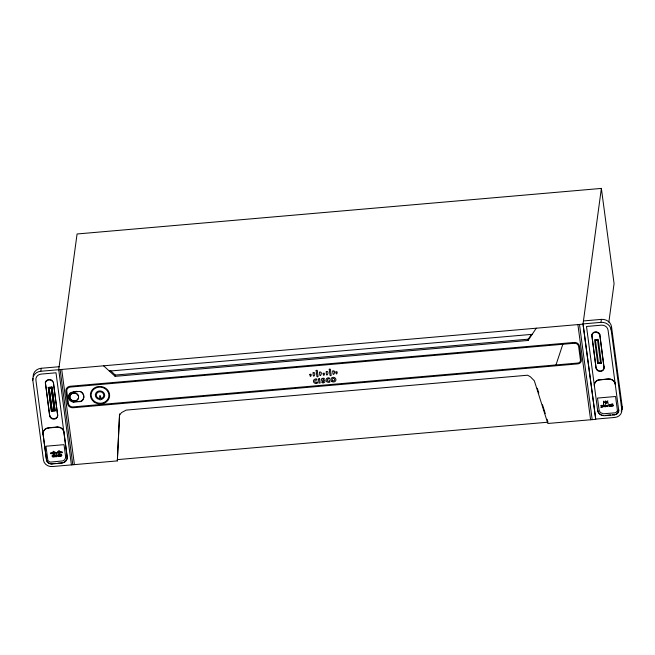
<?xml version="1.0" encoding="UTF-8"?>
<svg xmlns="http://www.w3.org/2000/svg" width="655" height="655" viewBox="0 0 655 655"><rect width="100%" height="100%" fill="white"/><g stroke="black" fill="none" stroke-linecap="round" stroke-linejoin="round"><path stroke-width="0.98" d="M33.086 378.336L32.816 380.326L43.459 460.072A7.925 7.189 7.7 0 0 52.269 466.557L117.335 460.899L119.472 415.139L121.593 412.56L126.194 410.104L527.578 375.217L530.353 376.756L534.341 380.801L547.834 423.482L595.714 419.323L583.015 324.143L601.372 188.411L77.077 233.982L58.713 369.707L71.411 464.894M117.335 460.899L119.644 413.854M32.816 380.326A9.145 8.294 7.7 0 1 40.782 371.27L41.183 368.282L59.122 366.726M49.69 415.86L45.375 382.561L49.69 415.86A4.012 3.635 7.7 0 0 54.144 419.143A4.012 3.635 7.7 0 0 57.632 415.172L53.456 382.864M51.426 411.242L48.298 387.367L51.426 411.242L55.135 410.718L51.982 387.048L49.215 387.293M43.074 434.224L43.099 434.003A6.313 5.723 7.7 0 1 48.593 427.756L57.157 427.011A6.067 5.502 7.7 0 1 63.903 431.973L67.162 456.863A6.304 5.715 7.7 0 1 61.676 463.11L51.868 463.961A4.814 4.364 7.7 0 1 46.513 460.023L43.074 434.224A6.313 5.723 7.7 0 1 48.568 427.977L48.593 427.756M49.174 388.243L51.27 387.858L54.201 410.251L52.138 410.431L49.174 388.243L51.27 387.858M55.11 410.922L51.982 387.048M57.632 415.172L53.325 381.865M52.138 410.431L49.199 388.038M46.513 460.023L35.902 380.056A6.034 5.469 7.7 0 1 41.159 374.087L56.003 372.793L67.162 456.863M51.868 463.961L51.892 463.74A4.814 4.364 7.7 0 1 46.546 459.802M63.871 432.194A6.067 5.502 7.7 0 0 57.124 427.232L57.157 427.011M61.676 463.11L61.701 462.889A6.304 5.715 7.7 0 0 62.512 462.766M73.769 402.219A5.739 5.199 7.7 0 1 68.619 397.536A5.739 5.199 7.7 0 1 72.418 392.075L79.779 391.436A6.37 5.772 7.7 0 1 83.774 396.218A6.37 5.772 7.7 0 1 81.13 401.572L73.819 401.867A5.739 5.199 7.7 0 1 68.939 394.875M81.13 401.572L81.179 401.228A6.37 5.772 7.7 0 0 80.843 391.575M536.265 328.204L528.094 340.461L115.141 376.355L115.321 375.069L110.261 370.452M528.094 340.461L528.266 339.175L531.336 334.582M597.982 332.322A4.176 3.783 7.7 0 1 599.726 334.165L604.041 367.463A4.012 3.635 7.7 0 1 600.553 371.434A4.012 3.635 7.7 0 1 596.091 368.159L591.784 334.852A4.176 3.783 7.7 0 1 592.022 334.075M595.477 340.338L597.548 340.158L595.477 340.338L598.416 362.739L600.512 362.354M600.979 322.358L583.04 323.922L595.747 419.102L614.889 417.44A7.925 7.189 7.7 0 0 621.792 409.588L611.148 329.842A9.145 8.294 7.7 0 0 600.979 322.358L601.38 319.378L583.449 320.942M604.041 367.463L599.726 334.165M596.091 368.159L591.784 334.852M597.704 363.541L601.413 363.017L597.704 363.541L594.576 339.675L598.261 339.356L601.388 363.222M599.652 379.859L608.241 378.901A6.313 5.723 7.7 0 1 615.258 384.059L615.233 384.28A6.313 5.723 7.7 0 0 608.217 379.114L599.652 379.859A6.067 5.502 7.7 0 0 594.372 385.869L594.404 385.656A6.067 5.502 7.7 0 1 599.685 379.638M608.863 322.088L614.071 283.599L601.372 188.411M616.289 414.14A4.814 4.364 7.7 0 0 618.705 409.858L618.672 410.079A4.814 4.364 7.7 0 1 614.48 414.844L604.671 415.696A6.304 5.715 7.7 0 1 597.663 410.538L597.696 410.317A6.304 5.715 7.7 0 0 600.741 414.631M611.148 329.842L611.549 326.861A9.145 8.294 7.7 0 0 601.38 319.378M614.48 414.844L614.513 414.623A4.814 4.364 7.7 0 0 615.725 414.369M621.792 409.588L622.193 406.608L611.549 326.861M555.98 364.941L562.825 344.268M322.162 378.475L322.031 378.549A2.219 2.006 7.7 0 0 321.515 379.024A1.171 1.064 7.7 0 0 321.409 379.974A1.523 1.375 7.7 0 0 322.44 380.842L323.529 381.169L323.455 381.759A2.669 2.415 7.7 0 1 322.538 381.914L321.687 381.865L322.293 382.839A10.652 9.653 7.7 0 0 322.694 382.839L322.719 382.839A10.783 9.776 7.7 0 0 323.226 382.807M322.383 378.385L322.424 378.369A3.504 3.177 7.7 0 1 324.168 378.344L324.282 379.229A7.721 6.992 7.7 0 0 323.218 379.188L322.882 379.892A5.346 4.847 7.7 0 0 323.734 380.096A1.359 1.236 7.7 0 1 324.847 381.03A1.572 1.425 7.7 0 1 324.602 382.217A2.685 2.432 7.7 0 1 323.382 382.79M40.782 371.27L583.015 324.143M109.36 371.082L532.179 334.337M115.321 375.069L528.266 339.175M48.265 387.58L51.95 387.252M73.385 391.649L77.069 391.33M73.819 401.867L81.179 401.228M52.163 410.226L54.234 410.046M51.45 411.037L55.135 410.718M48.568 427.977L57.124 427.232M605.687 415.393L610.591 414.967M612.548 414.795L614.513 414.623M51.892 463.74L55.822 463.404M57.779 463.232L61.701 462.889M117.507 459.613L548.006 422.197L547.089 419.29M55.888 456.748L56.003 456.347A1.154 1.048 7.7 0 0 56.371 456.281M56.346 455.978L55.56 455.094A0.958 0.868 7.7 0 1 55.781 454.889L55.953 454.807A1.515 1.375 7.7 0 1 56.707 454.799L56.756 455.176A3.341 3.029 7.7 0 0 56.297 455.159L56.15 455.471A2.317 2.096 7.7 0 0 56.518 455.552L56.919 456.437A1.163 1.056 7.7 0 1 56.363 456.723A3.611 3.267 7.7 0 1 56.076 456.74M103.58 365.809L115.141 376.355M537.272 388.243L538.803 393.098M542.487 404.741L545.247 413.469M618.672 410.079L608.061 330.112A6.034 5.469 7.7 0 0 601.356 325.175L586.503 326.468L597.663 410.538M597.548 340.158L600.479 362.559M579.487 324.446L592.185 419.634M577.89 324.585L590.589 419.773M61.709 369.453L74.408 464.632M60.113 369.584L72.811 464.772M51.246 388.063L54.201 410.251M33.151 376.257A9.145 8.294 7.7 0 1 41.183 368.282M67.195 456.641A6.304 5.715 7.7 0 1 64.722 461.857M64.034 462.25A6.304 5.715 7.7 0 1 63.298 462.553M45.31 383.06A4.176 3.783 7.7 0 1 53.26 382.373M57.706 414.672A4.012 3.635 7.7 0 1 54.209 418.643A4.012 3.635 7.7 0 1 49.755 415.36M45.613 381.783A4.176 3.783 7.7 0 1 46.603 380.465M47.316 379.982A4.176 3.783 7.7 0 1 48.986 379.491M49.878 379.499A4.176 3.783 7.7 0 1 52.294 380.53M69.487 393.827A5.739 5.199 7.7 0 1 70.29 392.918M70.683 399.149A4.421 4.012 7.7 0 1 71.559 393.549A4.421 4.012 7.7 0 1 77.74 394.49A4.421 4.012 7.7 0 1 76.864 400.09M75.865 400.582A4.421 4.012 7.7 0 1 71.493 399.918M622.193 406.608A7.925 7.189 7.7 0 1 621.153 411.111M603.058 415.426A6.304 5.715 7.7 0 1 601.478 414.983M591.719 335.352A4.176 3.783 7.7 0 1 599.661 334.664M604.106 366.964A4.012 3.635 7.7 0 1 600.619 370.935A4.012 3.635 7.7 0 1 596.156 367.651M593.012 332.756A4.176 3.783 7.7 0 1 593.717 332.273M594.527 331.946A4.176 3.783 7.7 0 1 597.163 331.979M604.712 405.42C605.138 408.949 606.424 403.767 604.712 405.42M52.629 455.945L53.751 456.903A1.605 1.449 7.7 0 1 53.047 457.018A1.081 0.982 7.7 0 1 52.842 455.094A1.384 1.253 7.7 0 1 53.505 455.094L52.629 455.945M58.049 455.454L59.171 456.42A1.605 1.449 7.7 0 1 58.467 456.535A1.081 0.982 7.7 0 1 58.262 454.603A1.384 1.253 7.7 0 1 58.925 454.603L58.049 455.454M601.003 405.551L602.043 405.257L601.216 407.009L602.42 407.156L600.84 407.295L601.888 405.764L601.003 405.551M606.62 405.723C606.997 406.952 608.732 406.485 606.505 406.509C605.867 404.618 608.913 405.265 606.62 405.723M611.786 404.176L611.704 405.314L612.597 405.093L612.974 405.633L611.819 406.018L613.154 405.994A0.852 0.77 7.7 0 0 613.276 405.617C613.44 404.389 611.565 405.322 612.057 404.413L612.974 404.078L611.786 404.176M65.705 457.485L64.722 459.753L62.839 460.899L50.984 462.053A3.128 2.833 7.7 0 1 49.862 461.971L48.142 460.809A2.456 2.227 7.7 0 1 47.799 459.908L45.973 446.227L64.034 444.655L65.705 457.485M606.014 406.116C603.926 409.113 604.729 401.859 606.014 406.116M50.525 453.08L50.984 453.874L50.55 453.031M51.917 452.384C51.753 455.954 53.473 451.917 51.917 452.384M53.227 451.344C52.621 457.812 55.831 451.704 53.252 451.295M54.742 452.13C54.586 455.708 56.297 451.647 54.742 452.13M56.256 452.646C56.273 454.807 57.443 452.032 56.256 452.646M57.615 451.893C57.386 455.372 59.228 451.59 57.64 451.844M58.909 450.845C58.287 457.558 61.513 450.902 58.925 450.796M60.465 451.631C60.416 455.282 61.922 450.959 60.465 451.631M61.775 452.032C61.791 454.202 62.962 451.426 61.775 452.032M309.889 374.382C310.102 379.695 312.803 372.662 309.889 374.382M313.115 372.769C312.681 381.235 317.176 371.131 313.115 372.769M316.136 370.378L316.922 376.56L317.691 376.903L318.093 376.453L317.29 370.394L316.136 370.378M319.64 372.179C319.206 380.637 323.701 370.542 319.64 372.179M323.128 373.366C323.341 378.68 326.043 371.647 323.128 373.366M326.272 371.639C325.846 380.096 330.341 370.001 326.272 371.639M329.252 369.215L330.038 375.397L330.808 375.741L331.209 375.299L330.398 369.24L329.252 369.215M332.855 371.025C332.429 379.482 336.924 369.387 332.855 371.025M335.876 371.966C336.081 377.28 338.791 370.247 335.876 371.966M610.321 405.805L608.839 404.405L609.125 406.575L609.183 404.7L610.124 406.493L610.853 404.585L611.402 406.378L611.115 404.209L610.321 405.805M60.162 455.168C60.669 457.206 61.947 453.956 60.162 455.168M617.288 411.127L615.913 412.56A3.128 2.833 7.7 0 1 614.84 412.83L603.542 413.78L600.381 412.609L599.145 410.407L597.499 398.076L615.561 396.504L617.387 410.186A2.456 2.227 7.7 0 1 617.288 411.127M606.923 402.366L605.867 403.472L606.702 402.145L605.67 401.089L606.874 401.892L607.865 400.901L607.095 402.096L608.249 403.267L606.923 402.366M603.435 405.306L602.821 406.354L603.566 406.288L603.435 405.306M603.435 404.872L602.534 406.378L603.599 406.534C604.172 407.836 604.287 405.175 603.435 404.872M317.184 382.029L316.185 382.356A1.294 1.171 7.7 0 1 314.744 381.144A1.294 1.171 7.7 0 1 316.209 380.031L316.938 380.178L316.783 379.024A3.201 2.898 7.7 0 0 315.235 379.024A2.497 2.26 7.7 0 0 315.71 383.478A3.701 3.357 7.7 0 0 317.348 383.208L317.184 382.029M329.702 380.907L328.704 381.226A1.294 1.171 7.7 0 1 327.254 380.023A1.294 1.171 7.7 0 1 328.728 378.909L329.457 379.057L329.301 377.902A3.201 2.898 7.7 0 0 327.754 377.902A2.497 2.26 7.7 0 0 328.229 382.348A3.701 3.357 7.7 0 0 329.866 382.086L329.702 380.907M101.419 398.387L100.829 398.51L100.461 395.735L99.544 395.816L99.912 398.567L99.486 398.551A3.758 3.406 7.7 0 1 96.711 393.508A3.758 3.406 7.7 0 1 102.802 392.975A3.758 3.406 7.7 0 1 101.419 398.387M101.771 399.19L100.092 399.927L99.355 399.403A4.7 4.266 7.7 0 1 95.876 393.082A4.7 4.266 7.7 0 1 103.506 392.419A4.7 4.266 7.7 0 1 101.771 399.19M574.206 342.442L70.257 386.245A5.011 4.544 7.7 0 0 65.893 391.207L67.547 403.619A5.035 4.569 7.7 0 0 73.147 407.746L577.857 363.877A3.995 3.627 7.7 0 0 581.337 359.914L579.528 346.364A4.79 4.339 7.7 0 0 574.206 342.442M574.32 343.269L70.363 387.072A4.102 3.717 7.7 0 0 66.794 391.133L68.456 403.546A4.118 3.733 7.7 0 0 73.032 406.911L577.751 363.05A3.087 2.792 7.7 0 0 580.436 359.996L578.627 346.438A3.873 3.512 7.7 0 0 574.32 343.269M319.591 378.68L318.404 378.786L318.985 383.101L320.164 382.995L319.591 378.68M603.542 401.269L603.517 403.677L603.713 402.53L605.064 402.407L605.556 403.496L605.236 401.122L605.024 402.129L603.673 402.244L603.542 401.269M54.725 454.947L54.209 454.988L54.463 456.854L54.971 456.813L54.725 454.947M94.083 401.941A9.645 8.744 7.7 0 0 109.549 396.643A9.645 8.744 7.7 0 0 96.416 386.982A9.645 8.744 7.7 0 0 94.083 401.941M94.541 401.417A8.892 8.065 7.7 0 0 108.804 396.529A8.892 8.065 7.7 0 0 96.694 387.621A8.892 8.065 7.7 0 0 94.541 401.417M71.444 400.262A4.421 4.012 7.7 0 0 78.543 397.839A4.421 4.012 7.7 0 0 72.517 393.401A4.421 4.012 7.7 0 0 71.444 400.262M332.372 380.375A1.302 1.179 7.7 0 0 334.59 380.08A1.302 1.179 7.7 0 0 333.149 378.475A1.302 1.179 7.7 0 0 332.372 380.375M331.782 381.447A2.579 2.333 7.7 0 0 335.917 380.031A2.579 2.333 7.7 0 0 332.404 377.452A2.579 2.333 7.7 0 0 331.782 381.447M60.006 456.142A1.114 1.015 7.7 0 0 61.791 455.528A1.114 1.015 7.7 0 0 60.276 454.406A1.114 1.015 7.7 0 0 60.006 456.142"/></g></svg>
